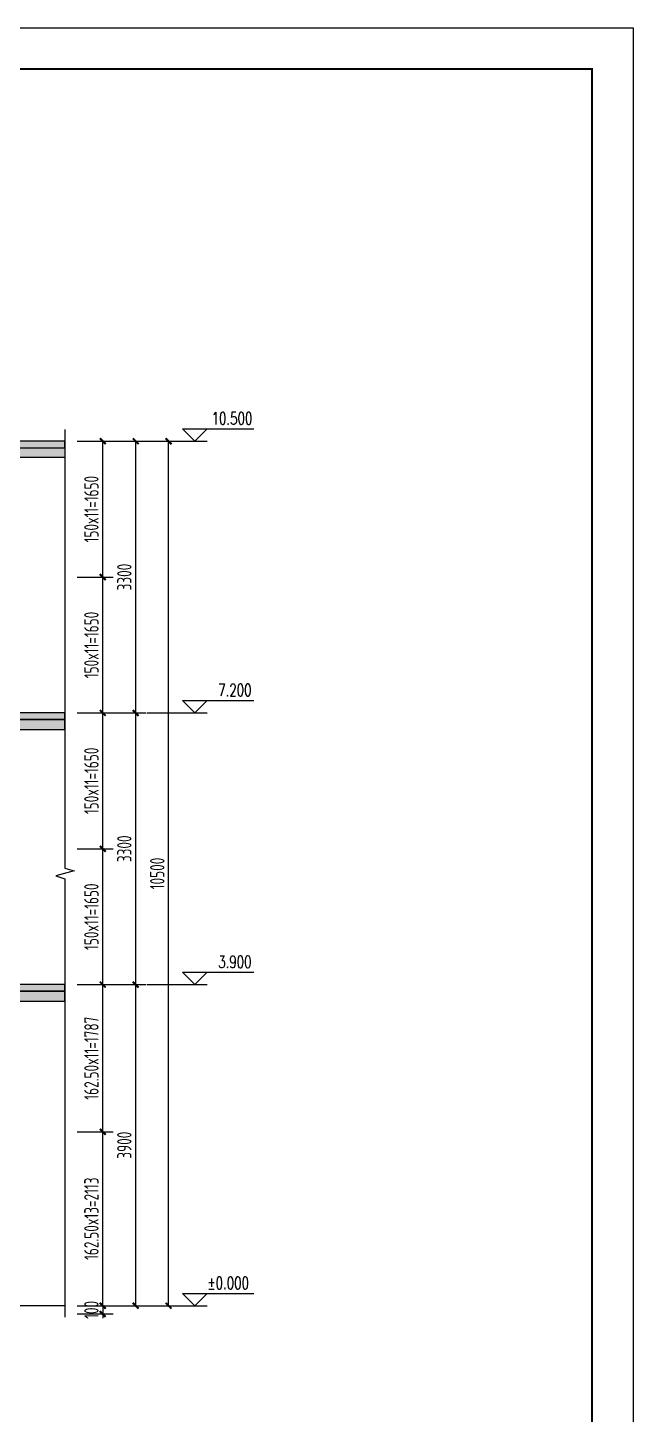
# Model space of a CAD drawing. Extents: x 9732137 to 18866768, y -962146 to 246094.
# Drawn here: x 9811752 to 9819107, y -595546 to -578706 of the extents above; entities that cross this region are included whole.
import ezdxf

# ---------------------------------------------------------------- set-up
doc = ezdxf.new("R2010")
doc.units = 0
doc.header["$LTSCALE"] = 1000
doc.linetypes.add('DOTE', pattern=[2.42, 2, -0.2, 0.02, -0.2])
doc.layers.get('0').update_dxf_attribs({"linetype": 'CONTINUOUS'})
doc.layers.get('Defpoints').update_dxf_attribs({"linetype": 'CONTINUOUS'})
for name, color, linetype in [('AXIS', 1, 'DOTE'), ('BORDER', 7, 'CONTINUOUS'), ('DIM_ELEV', 3, 'CONTINUOUS'), ('HATCH', 254, 'CONTINUOUS'), ('PUB_DIM', 3, 'CONTINUOUS'), ('PUB_TEXT', 7, 'CONTINUOUS'), ('S_STAIR', 2, 'CONTINUOUS'), ('THIN', 7, 'CONTINUOUS')]:
    doc.layers.add(name, color=color, linetype=linetype)
doc.styles.add('_TCH_DIM', font='SIMPLEX', dxfattribs={"bigfont": 'GBCBIG'})
doc.styles.add('DIM_FONT', font='SIMPLEX', dxfattribs={"width": 0.7, "bigfont": 'GBCBIG'})
doc.styles.add('TSSD_Rein', font='Tssdeng.shx', dxfattribs={"width": 0.7, "bigfont": 'hztxt.shx'})
doc.dimstyles.new('_TCH_ARCH&&50', dxfattribs={"dimscale": 0.5, "dimtxt": 350, "dimasz": 100, "dimexe": 250, "dimexo": 300, "dimgap": 100, "dimtad": 1, "dimdec": 0, "dimzin": 0, "dimdsep": 46, "dimtxsty": 'DIM_FONT', "dimblk": 'ARCHTICK', "dimcen": 0.09, "dimclrt": 7, "dimazin": 2, "dimtfac": 1, "dimtdec": 0, "dimtix": 1, "dimtmove": 2, "dimatfit": 3, "dimfxl": 1, "dimtolj": 1, "dimtzin": 0, "dimarcsym": 0})

# ---------------------------------------------------------------- blocks, each defined once
blk = doc.blocks.new('_ArchTick')
at = {"color": 0, "linetype": 'ByBlock', "const_width": 0.5}
blk.add_lwpolyline([(-0.71, -0.71), (0.71, 0.71)], dxfattribs=at)
blk = doc.blocks.new('*D596')
at = {"layer": 'Defpoints', "color": 0}
for p in [(9812204, -592115), (9812663, -592115), (9812204, -594228)]:
    blk.add_point(p, dxfattribs=at)
at = {"layer": 'PUB_DIM', "color": 0, "lineweight": -2}
for p, q in [((9812354, -592115), (9812788, -592115)), ((9812663, -594228), (9812663, -592115)), ((9812354, -594228), (9812788, -594228))]:
    blk.add_line(p, q, dxfattribs=at)
at = {"layer": 'PUB_DIM', "color": 0, "lineweight": -2, "xscale": 50, "yscale": 50, "zscale": 50}
for p, rotation in [((9812663, -592115), 90), ((9812663, -594228), 270)]:
    blk.add_blockref('_ArchTick', p, dxfattribs=dict(at, rotation=rotation))
at = {"layer": 'PUB_DIM', "color": 7, "insert": (9812525, -593171), "char_height": 175, "attachment_point": 5, "rotation": 90, "style": 'TSSD_Rein'}
blk.add_mtext('\\A1;162.50x13=2113', dxfattribs=at)
blk = doc.blocks.new('*D597')
at = {"layer": 'Defpoints', "color": 0}
for p in [(9812204, -590328), (9812663, -590328), (9812204, -592115)]:
    blk.add_point(p, dxfattribs=at)
at = {"layer": 'PUB_DIM', "color": 0, "lineweight": -2}
for p, q in [((9812354, -590328), (9812788, -590328)), ((9812663, -592115), (9812663, -590328)), ((9812354, -592115), (9812788, -592115))]:
    blk.add_line(p, q, dxfattribs=at)
at = {"layer": 'PUB_DIM', "color": 0, "lineweight": -2, "xscale": 50, "yscale": 50, "zscale": 50}
for p, rotation in [((9812663, -590328), 90), ((9812663, -592115), 270)]:
    blk.add_blockref('_ArchTick', p, dxfattribs=dict(at, rotation=rotation))
at = {"layer": 'PUB_DIM', "color": 7, "insert": (9812525, -591221), "char_height": 175, "attachment_point": 5, "rotation": 90, "style": 'TSSD_Rein'}
blk.add_mtext('\\A1;162.50x11=1787', dxfattribs=at)
blk = doc.blocks.new('*D598')
at = {"layer": 'Defpoints', "color": 0}
for p in [(9812204, -588678), (9812663, -588678), (9812204, -590328)]:
    blk.add_point(p, dxfattribs=at)
at = {"layer": 'PUB_DIM', "color": 0, "lineweight": -2}
for p, q in [((9812354, -588678), (9812788, -588678)), ((9812663, -590328), (9812663, -588678)), ((9812354, -590328), (9812788, -590328))]:
    blk.add_line(p, q, dxfattribs=at)
at = {"layer": 'PUB_DIM', "color": 0, "lineweight": -2, "xscale": 50, "yscale": 50, "zscale": 50}
for p, rotation in [((9812663, -588678), 90), ((9812663, -590328), 270)]:
    blk.add_blockref('_ArchTick', p, dxfattribs=dict(at, rotation=rotation))
at = {"layer": 'PUB_DIM', "color": 7, "insert": (9812525, -589503), "char_height": 175, "attachment_point": 5, "rotation": 90, "style": 'TSSD_Rein'}
blk.add_mtext('\\A1;150x11=1650', dxfattribs=at)
blk = doc.blocks.new('*D599')
at = {"layer": 'Defpoints', "color": 0}
for p in [(9812204, -587028), (9812663, -587028), (9812204, -588678)]:
    blk.add_point(p, dxfattribs=at)
at = {"layer": 'PUB_DIM', "color": 0, "lineweight": -2}
for p, q in [((9812354, -587028), (9812788, -587028)), ((9812663, -588678), (9812663, -587028)), ((9812354, -588678), (9812788, -588678))]:
    blk.add_line(p, q, dxfattribs=at)
at = {"layer": 'PUB_DIM', "color": 0, "lineweight": -2, "xscale": 50, "yscale": 50, "zscale": 50}
for p, rotation in [((9812663, -587028), 90), ((9812663, -588678), 270)]:
    blk.add_blockref('_ArchTick', p, dxfattribs=dict(at, rotation=rotation))
at = {"layer": 'PUB_DIM', "color": 7, "insert": (9812525, -587853), "char_height": 175, "attachment_point": 5, "rotation": 90, "style": 'TSSD_Rein'}
blk.add_mtext('\\A1;150x11=1650', dxfattribs=at)
blk = doc.blocks.new('*D600')
at = {"layer": 'Defpoints', "color": 0}
for p in [(9812204, -585378), (9812663, -585378), (9812204, -587028)]:
    blk.add_point(p, dxfattribs=at)
at = {"layer": 'PUB_DIM', "color": 0, "lineweight": -2}
for p, q in [((9812354, -585378), (9812788, -585378)), ((9812663, -587028), (9812663, -585378)), ((9812354, -587028), (9812788, -587028))]:
    blk.add_line(p, q, dxfattribs=at)
at = {"layer": 'PUB_DIM', "color": 0, "lineweight": -2, "xscale": 50, "yscale": 50, "zscale": 50}
for p, rotation in [((9812663, -585378), 90), ((9812663, -587028), 270)]:
    blk.add_blockref('_ArchTick', p, dxfattribs=dict(at, rotation=rotation))
at = {"layer": 'PUB_DIM', "color": 7, "insert": (9812525, -586203), "char_height": 175, "attachment_point": 5, "rotation": 90, "style": 'TSSD_Rein'}
blk.add_mtext('\\A1;150x11=1650', dxfattribs=at)
blk = doc.blocks.new('*D601')
at = {"layer": 'Defpoints', "color": 0}
for p in [(9812204, -583728), (9812663, -583728), (9812204, -585378)]:
    blk.add_point(p, dxfattribs=at)
at = {"layer": 'PUB_DIM', "color": 0, "lineweight": -2}
for p, q in [((9812354, -583728), (9812788, -583728)), ((9812663, -585378), (9812663, -583728)), ((9812354, -585378), (9812788, -585378))]:
    blk.add_line(p, q, dxfattribs=at)
at = {"layer": 'PUB_DIM', "color": 0, "lineweight": -2, "xscale": 50, "yscale": 50, "zscale": 50}
for p, rotation in [((9812663, -583728), 90), ((9812663, -585378), 270)]:
    blk.add_blockref('_ArchTick', p, dxfattribs=dict(at, rotation=rotation))
at = {"layer": 'PUB_DIM', "color": 7, "insert": (9812525, -584553), "char_height": 175, "attachment_point": 5, "rotation": 90, "style": 'TSSD_Rein'}
blk.add_mtext('\\A1;150x11=1650', dxfattribs=at)
blk = doc.blocks.new('*D602')
at = {"layer": 'Defpoints', "color": 0}
for p in [(9812204, -590328), (9813063, -590328), (9812204, -594228)]:
    blk.add_point(p, dxfattribs=at)
at = {"layer": 'PUB_DIM', "color": 0, "lineweight": -2}
for p, q in [((9812354, -590328), (9813188, -590328)), ((9813063, -594228), (9813063, -590328)), ((9812354, -594228), (9813188, -594228))]:
    blk.add_line(p, q, dxfattribs=at)
at = {"layer": 'PUB_DIM', "color": 0, "lineweight": -2, "xscale": 50, "yscale": 50, "zscale": 50}
for p, rotation in [((9813063, -590328), 90), ((9813063, -594228), 270)]:
    blk.add_blockref('_ArchTick', p, dxfattribs=dict(at, rotation=rotation))
at = {"layer": 'PUB_DIM', "color": 7, "insert": (9812925, -592278), "char_height": 175, "attachment_point": 5, "rotation": 90, "style": 'TSSD_Rein'}
blk.add_mtext('\\A1;3900', dxfattribs=at)
blk = doc.blocks.new('*D603')
at = {"layer": 'Defpoints', "color": 0}
for p in [(9812204, -587028), (9813063, -587028), (9812204, -590328)]:
    blk.add_point(p, dxfattribs=at)
at = {"layer": 'PUB_DIM', "color": 0, "lineweight": -2}
for p, q in [((9812354, -587028), (9813188, -587028)), ((9813063, -590328), (9813063, -587028)), ((9812354, -590328), (9813188, -590328))]:
    blk.add_line(p, q, dxfattribs=at)
at = {"layer": 'PUB_DIM', "color": 0, "lineweight": -2, "xscale": 50, "yscale": 50, "zscale": 50}
for p, rotation in [((9813063, -587028), 90), ((9813063, -590328), 270)]:
    blk.add_blockref('_ArchTick', p, dxfattribs=dict(at, rotation=rotation))
at = {"layer": 'PUB_DIM', "color": 7, "insert": (9812925, -588678), "char_height": 175, "attachment_point": 5, "rotation": 90, "style": 'TSSD_Rein'}
blk.add_mtext('\\A1;3300', dxfattribs=at)
blk = doc.blocks.new('*D604')
at = {"layer": 'Defpoints', "color": 0}
for p in [(9812204, -583728), (9813063, -583728), (9812204, -587028)]:
    blk.add_point(p, dxfattribs=at)
at = {"layer": 'PUB_DIM', "color": 0, "lineweight": -2}
for p, q in [((9812354, -583728), (9813188, -583728)), ((9813063, -587028), (9813063, -583728)), ((9812354, -587028), (9813188, -587028))]:
    blk.add_line(p, q, dxfattribs=at)
at = {"layer": 'PUB_DIM', "color": 0, "lineweight": -2, "xscale": 50, "yscale": 50, "zscale": 50}
for p, rotation in [((9813063, -583728), 90), ((9813063, -587028), 270)]:
    blk.add_blockref('_ArchTick', p, dxfattribs=dict(at, rotation=rotation))
at = {"layer": 'PUB_DIM', "color": 7, "insert": (9812925, -585378), "char_height": 175, "attachment_point": 5, "rotation": 90, "style": 'TSSD_Rein'}
blk.add_mtext('\\A1;3300', dxfattribs=at)
blk = doc.blocks.new('*D605')
at = {"layer": 'Defpoints', "color": 0}
for p in [(9812604, -583728), (9813463, -583728), (9812604, -594228)]:
    blk.add_point(p, dxfattribs=at)
at = {"layer": 'PUB_DIM', "color": 0, "lineweight": -2}
for p, q in [((9812754, -583728), (9813588, -583728)), ((9813463, -594228), (9813463, -583728)), ((9812754, -594228), (9813588, -594228))]:
    blk.add_line(p, q, dxfattribs=at)
at = {"layer": 'PUB_DIM', "color": 0, "lineweight": -2, "xscale": 50, "yscale": 50, "zscale": 50}
for p, rotation in [((9813463, -583728), 90), ((9813463, -594228), 270)]:
    blk.add_blockref('_ArchTick', p, dxfattribs=dict(at, rotation=rotation))
at = {"layer": 'PUB_DIM', "color": 7, "insert": (9813325, -588978), "char_height": 175, "attachment_point": 5, "rotation": 90, "style": 'TSSD_Rein'}
blk.add_mtext('\\A1;10500', dxfattribs=at)
blk = doc.blocks.new('*D606')
at = {"layer": 'Defpoints', "color": 0}
for p in [(9812204, -594228), (9812204, -594328), (9812663, -594328)]:
    blk.add_point(p, dxfattribs=at)
at = {"layer": 'PUB_DIM', "color": 0, "lineweight": -2}
for p, q in [((9812354, -594228), (9812788, -594228)), ((9812663, -594228), (9812663, -594178)), ((9812663, -594228), (9812663, -594328)), ((9812354, -594328), (9812788, -594328)), ((9812663, -594328), (9812663, -594378))]:
    blk.add_line(p, q, dxfattribs=at)
at = {"layer": 'PUB_DIM', "color": 0, "lineweight": -2, "xscale": 50, "yscale": 50, "zscale": 50}
for p, rotation in [((9812663, -594228), 270), ((9812663, -594328), 90)]:
    blk.add_blockref('_ArchTick', p, dxfattribs=dict(at, rotation=rotation))
at = {"layer": 'PUB_DIM', "color": 7, "insert": (9812525, -594278), "char_height": 175, "attachment_point": 5, "rotation": 90, "style": 'TSSD_Rein'}
blk.add_mtext('\\A1;100', dxfattribs=at)

msp = doc.modelspace()

# ---------------------------------------------------------------- hatches: boundary and pattern name
at = {"layer": 'HATCH'}
h = msp.add_hatch(dxfattribs=at)
h.set_pattern_fill('ARMORED', color=256, scale=50, style=0)
h.set_pattern_definition([(50, (-188837.63, -101597.25), (358.630091, -31.3760675), [37.5, -412.5]), (355, (-188837.63, -101597.25), (-69.375667, 376.096067), [30, -330]), (100.4514, (-188807.74, -101599.87), (289.254691, 344.719771), [31.870095, -350.571056]), (46.1842, (-188837.63, -101497.25), (533.620524, -82.759507), [56.25, -618.75]), (96.6356, (-188793.16, -101504.15), (467.331353, 487.058935), [47.805144, -525.8565]), (351.1842, (-188837.63, -101497.25), (467.330973, 487.0593), [45, -495]), (21, (-188787.63, -101522.25), (298.453526, -201.309445), [37.5, -412.5]), (326, (-188787.63, -101522.25), (121.657666, 362.575023), [30, -330]), (71.4514, (-188762.76, -101539.03), (420.111314, 161.265248), [31.870095, -350.571056]), (37.5, (-188837.63, -101597.25), (6.0799277, 166.4469269), [0, -326, 0, -335, 0, -331.25]), (7.5, (-188837.63, -101597.25), (131.5347687, 197.205856), [0, -191, 0, -318.5, 0, -126.25]), (327.5, (-188949.13, -101597.25), (266.911218, -11.2774359), [0, -125, 0, -390, 0, -517.5]), (317.5, (-188999.13, -101597.25), (291.5930847, 50.052491), [0, -162.5, 0, -259, 0, -367.5]), (45, (-188837.63, -101597.25), (-176.776695, 176.776695), [])])
h.paths.add_polyline_path([(9805103.9, -588677.7), (9805103.9, -588577.7), (9805003.9, -588577.7), (9805003.9, -589077.7), (9805203.9, -589077.7), (9805203.9, -588797.7), (9806253.9, -588797.7), (9806253.9, -589077.7), (9806503.9, -589077.7), (9806503.9, -588963.8), (9809303.9, -590463.8), (9809303.9, -590807.7), (9809553.9, -590807.7), (9809553.9, -590527.7), (9811103.9, -590527.7), (9811103.9, -591007.7), (9811403.9, -591007.7), (9811403.9, -590527.7), (9812203.9, -590527.7), (9812203.9, -590407.7), (9809553.9, -590407.7), (9809553.9, -590327.7), (9809303.9, -590327.7), (9809303.9, -590177.7), (9809023.9, -590177.7), (9809023.9, -590027.7), (9808743.9, -590027.7), (9808743.9, -589877.7), (9808463.9, -589877.7), (9808463.9, -589727.7), (9808183.9, -589727.7), (9808183.9, -589577.7), (9807903.9, -589577.7), (9807903.9, -589427.7), (9807623.9, -589427.7), (9807623.9, -589277.7), (9807343.9, -589277.7), (9807343.9, -589127.7), (9807063.9, -589127.7), (9807063.9, -588977.7), (9806783.9, -588977.7), (9806783.9, -588827.7), (9806503.9, -588827.7), (9806503.9, -588677.7)])
h.paths.add_polyline_path([(9809863.9, -594227.7), (9810113.9, -594227.7), (9810113.9, -594727.7), (9809863.9, -594727.7)])
h.paths.add_polyline_path([(9809863.9, -594366.4), (9806260.5, -592275.2), (9804803.9, -592275.2), (9804803.9, -591875.2), (9805053.9, -591875.2), (9805053.9, -592115.2), (9806503.9, -592115.2), (9806503.9, -592277.7), (9806783.9, -592277.7), (9806783.9, -592440.2), (9807063.9, -592440.2), (9807063.9, -592602.7), (9807343.9, -592602.7), (9807343.9, -592765.2), (9807623.9, -592765.2), (9807623.9, -592927.7), (9807903.9, -592927.7), (9807903.9, -593090.2), (9808183.9, -593090.2), (9808183.9, -593252.7), (9808463.9, -593252.7), (9808463.9, -593415.2), (9808743.9, -593415.2), (9808743.9, -593577.7), (9809023.9, -593577.7), (9809023.9, -593740.2), (9809303.9, -593740.2), (9809303.9, -593902.7), (9809583.9, -593902.7), (9809583.9, -594065.2), (9809863.9, -594065.2)])
h.paths.add_polyline_path([(9804803.9, -590407.7), (9805103.9, -590407.7), (9805103.9, -591007.7), (9804803.9, -591007.7)])
h.paths.add_polyline_path([(9811103.9, -594327.7), (9811403.9, -594327.7), (9811403.9, -594927.7), (9811103.9, -594927.7)])
h.paths.add_polyline_path([(9804803.9, -594427.7), (9805103.9, -594427.7), (9805103.9, -595027.7), (9804803.9, -595027.7)])
h.paths.add_polyline_path([(9805103.9, -585377.7), (9805103.9, -585277.7), (9805003.9, -585277.7), (9805003.9, -585777.7), (9805203.9, -585777.7), (9805203.9, -585497.7), (9806253.9, -585497.7), (9806253.9, -585777.7), (9806503.9, -585777.7), (9806503.9, -585663.8), (9809303.9, -587163.8), (9809303.9, -587507.7), (9809553.9, -587507.7), (9809553.9, -587227.7), (9811103.9, -587227.7), (9811103.9, -587707.7), (9811403.9, -587707.7), (9811403.9, -587227.7), (9812203.9, -587227.7), (9812203.9, -587107.7), (9809553.9, -587107.7), (9809553.9, -587027.7), (9809303.9, -587027.7), (9809303.9, -586877.7), (9809023.9, -586877.7), (9809023.9, -586727.7), (9808743.9, -586727.7), (9808743.9, -586577.7), (9808463.9, -586577.7), (9808463.9, -586427.7), (9808183.9, -586427.7), (9808183.9, -586277.7), (9807903.9, -586277.7), (9807903.9, -586127.7), (9807623.9, -586127.7), (9807623.9, -585977.7), (9807343.9, -585977.7), (9807343.9, -585827.7), (9807063.9, -585827.7), (9807063.9, -585677.7), (9806783.9, -585677.7), (9806783.9, -585527.7), (9806503.9, -585527.7), (9806503.9, -585377.7)])
h.paths.add_polyline_path([(9804803.9, -587107.7), (9805103.9, -587107.7), (9805103.9, -587707.7), (9804803.9, -587707.7)])
h.paths.add_polyline_path([(9804803.9, -583807.7), (9805103.9, -583807.7), (9805103.9, -584407.7), (9804803.9, -584407.7)])
h.paths.add_polyline_path([(9811403.9, -583927.7), (9811403.9, -584407.7), (9811103.9, -584407.7), (9811103.9, -583927.7), (9809553.9, -583927.7), (9809553.9, -584207.7), (9809303.9, -584207.7), (9809303.9, -583627.5), (9809403.9, -583627.5), (9809403.9, -583727.7), (9809553.9, -583727.7), (9809553.9, -583807.7), (9812203.9, -583807.7), (9812203.9, -583927.7)])
h = msp.add_hatch(dxfattribs=at)
h.set_pattern_fill('CONCRETE', color=256, scale=20, style=0)
h.set_pattern_definition([(50, (-188837.63, -101597.25), (143.4520365, -12.550427), [15, -165]), (355, (-188837.63, -101597.25), (-27.7502667, 150.4384267), [12, -132]), (100.4514, (-188825.67, -101598.3), (115.7018763, 137.8879084), [12.748038, -140.2284224]), (46.1842, (-188837.63, -101557.25), (213.4482097, -33.103803), [22.5, -247.5]), (96.6356, (-188819.84, -101560.01), (186.932541, 194.823574), [19.1220576, -210.3426]), (351.1842, (-188837.63, -101557.25), (186.932389, 194.82372), [18, -198]), (21, (-188817.63, -101567.25), (119.3814104, -80.5237781), [15, -165]), (326, (-188817.63, -101567.25), (48.6630664, 145.030009), [12, -132]), (71.4514, (-188807.68, -101573.96), (168.0445257, 64.5060993), [12.748038, -140.2284224]), (37.5, (-188837.63, -101597.25), (2.43197106, 66.57877077), [0, -130.4, 0, -134, 0, -132.5]), (7.5, (-188837.63, -101597.25), (52.6139075, 78.8823424), [0, -76.4, 0, -127.4, 0, -50.5]), (327.5, (-188882.23, -101597.25), (106.76448723, -4.51097435), [0, -50, 0, -156, 0, -207]), (317.5, (-188902.23, -101597.25), (116.6372339, 20.0209965), [0, -65, 0, -103.6, 0, -147])])
h.paths.add_polyline_path([(9812203.9, -590327.7), (9809553.9, -590327.7), (9809553.9, -590407.7), (9812203.9, -590407.7)])
h.paths.add_polyline_path([(9812203.9, -587027.7), (9809553.9, -587027.7), (9809553.9, -587107.7), (9812203.9, -587107.7)])
h.paths.add_polyline_path([(9812203.9, -583727.7), (9809553.9, -583727.7), (9809553.9, -583807.7), (9812203.9, -583807.7)])

# ---------------------------------------------------------------- linework, layer by layer
at = {"layer": 'AXIS'}
for p, q in [((9812203.9, -583727.7), (9804903.9, -583727.7)), ((9812203.9, -587027.7), (9804903.9, -587027.7)), ((9812203.9, -590327.7), (9804903.9, -590327.7)), ((9812203.9, -594227.7), (9804903.9, -594227.7))]:
    msp.add_line(p, q, dxfattribs=at)
at = {"layer": 'BORDER'}
msp.add_lwpolyline([(9777056.8, -608406.3), (9777056.8, -578706.3), (9819106.8, -578706.3), (9819106.8, -608406.3)], close=True, dxfattribs=at)
at = {"layer": 'BORDER', "const_width": 25}
msp.add_lwpolyline([(9778306.8, -607906.3), (9778306.8, -579206.3), (9818606.8, -579206.3), (9818606.8, -607906.3)], close=True, dxfattribs=at)
at = {"layer": 'DIM_ELEV'}
for p, q in [((9813781.2, -583727.7), (9813631.2, -583577.7)), ((9813631.2, -583577.7), (9814500, -583577.7)), ((9813781.2, -583727.7), (9813931.2, -583577.7)), ((9813197.9, -583727.7), (9813931.2, -583727.7)), ((9813197.9, -587027.7), (9813931.2, -587027.7)), ((9813781.2, -587027.7), (9813631.2, -586877.7)), ((9813631.2, -586877.7), (9814500, -586877.7)), ((9813781.2, -587027.7), (9813931.2, -586877.7)), ((9813781.2, -590327.7), (9813631.2, -590177.7)), ((9813631.2, -590177.7), (9814500, -590177.7)), ((9813781.2, -590327.7), (9813931.2, -590177.7)), ((9813197.9, -590327.7), (9813931.2, -590327.7)), ((9813781.2, -594227.7), (9813631.2, -594077.7)), ((9813631.2, -594077.7), (9814500, -594077.7)), ((9813781.2, -594227.7), (9813931.2, -594077.7)), ((9813197.9, -594227.7), (9813931.2, -594227.7))]:
    msp.add_line(p, q, dxfattribs=at)
at = {"layer": 'S_STAIR', "color": 2}
for points in [[(9811403.9, -583927.7), (9811403.9, -584407.7), (9811103.9, -584407.7), (9811103.9, -583927.7), (9809553.9, -583927.7), (9809553.9, -584207.7), (9809303.9, -584207.7), (9809303.9, -583627.5), (9809403.9, -583627.5), (9809403.9, -583727.7), (9809553.9, -583727.7), (9809553.9, -583807.7), (9812203.9, -583807.7), (9812203.9, -583807.7), (9812203.9, -583807.7), (9812203.9, -583927.7), (9811403.9, -583927.7)], [(9811403.9, -587227.7), (9812203.9, -587227.7), (9812203.9, -587107.7), (9809553.9, -587107.7)], [(9811403.9, -590527.7), (9812203.9, -590527.7), (9812203.9, -590407.7), (9809553.9, -590407.7)]]:
    msp.add_lwpolyline(points, dxfattribs=at)
for points in [[(9812203.9, -583727.7), (9809553.9, -583727.7), (9809553.9, -583807.7), (9812203.9, -583807.7)], [(9812203.9, -587027.7), (9809553.9, -587027.7), (9809553.9, -587107.7), (9812203.9, -587107.7)], [(9812203.9, -590327.7), (9809553.9, -590327.7), (9809553.9, -590407.7), (9812203.9, -590407.7)]]:
    msp.add_lwpolyline(points, close=True, dxfattribs=at)
at = {"layer": 'THIN'}
msp.add_lwpolyline([(9812203.9, -583587.7), (9812203.9, -588912.7), (9812313.9, -588947.7), (9812093.9, -589007.7), (9812203.9, -589042.7), (9812203.9, -594367.7)], dxfattribs=at)

# ---------------------------------------------------------------- texts
at = {"layer": 'PUB_TEXT', "style": '_TCH_DIM', "width": 0.705882}
for s, p in [('10.500', (9813985, -583525.2)), ('7.200', (9814065, -586825.2)), ('3.900', (9814065, -590125.2)), ('%%P0.000', (9813935, -594025.2))]:
    msp.add_text(s, height=148.75, dxfattribs=at).set_placement(p)

# ---------------------------------------------------------------- dimensions: what is measured, and where the dimension line sits
at = {"layer": 'PUB_DIM'}
for p1, p2, text, picture, middle in [((9812203.9, -585377.7), (9812203.9, -583727.7), '150x11=1650', '*D601', (9812525.4, -584552.7)), ((9812203.9, -587027.7), (9812203.9, -585377.7), '150x11=1650', '*D600', (9812525.4, -586202.7)), ((9812203.9, -588677.7), (9812203.9, -587027.7), '150x11=1650', '*D599', (9812525.4, -587852.7)), ((9812203.9, -590327.7), (9812203.9, -588677.7), '150x11=1650', '*D598', (9812525.4, -589502.7)), ((9812203.9, -592115.2), (9812203.9, -590327.7), '162.50x11=1787', '*D597', (9812525.4, -591221.4)), ((9812203.9, -594227.7), (9812203.9, -592115.2), '162.50x13=2113', '*D596', (9812525.4, -593171.4))]:
    dim = msp.add_aligned_dim(p1=p1, p2=p2, distance=-459, text=text, dimstyle='_TCH_ARCH&&50', override={"dimtxsty": 'TSSD_Rein'}, dxfattribs=at)
    dim.commit()
    dim.dimension.update_dxf_attribs({"geometry": picture, "text_midpoint": middle})
for p1, p2, picture, middle in [((9812203.9, -587027.7), (9812203.9, -583727.7), '*D604', (9812925.4, -585377.7)), ((9812603.9, -594227.7), (9812603.9, -583727.7), '*D605', (9813325.4, -588977.7)), ((9812203.9, -590327.7), (9812203.9, -587027.7), '*D603', (9812925.4, -588677.7)), ((9812203.9, -594227.7), (9812203.9, -590327.7), '*D602', (9812925.4, -592277.7))]:
    dim = msp.add_aligned_dim(p1=p1, p2=p2, distance=-859, dimstyle='_TCH_ARCH&&50', override={"dimtxsty": 'TSSD_Rein'}, dxfattribs=at)
    dim.commit()
    dim.dimension.update_dxf_attribs({"geometry": picture, "text_midpoint": middle})
dim = msp.add_linear_dim(base=(9812662.9, -594327.7), p1=(9812203.9, -594227.7), p2=(9812203.9, -594327.7), angle=90, dimstyle='_TCH_ARCH&&50', override={"dimtxsty": 'TSSD_Rein'}, dxfattribs=at)
dim.commit()
dim.dimension.update_dxf_attribs({"geometry": '*D606', "text_midpoint": (9812525.4, -594277.7)})

doc.saveas('drawing.dxf')
